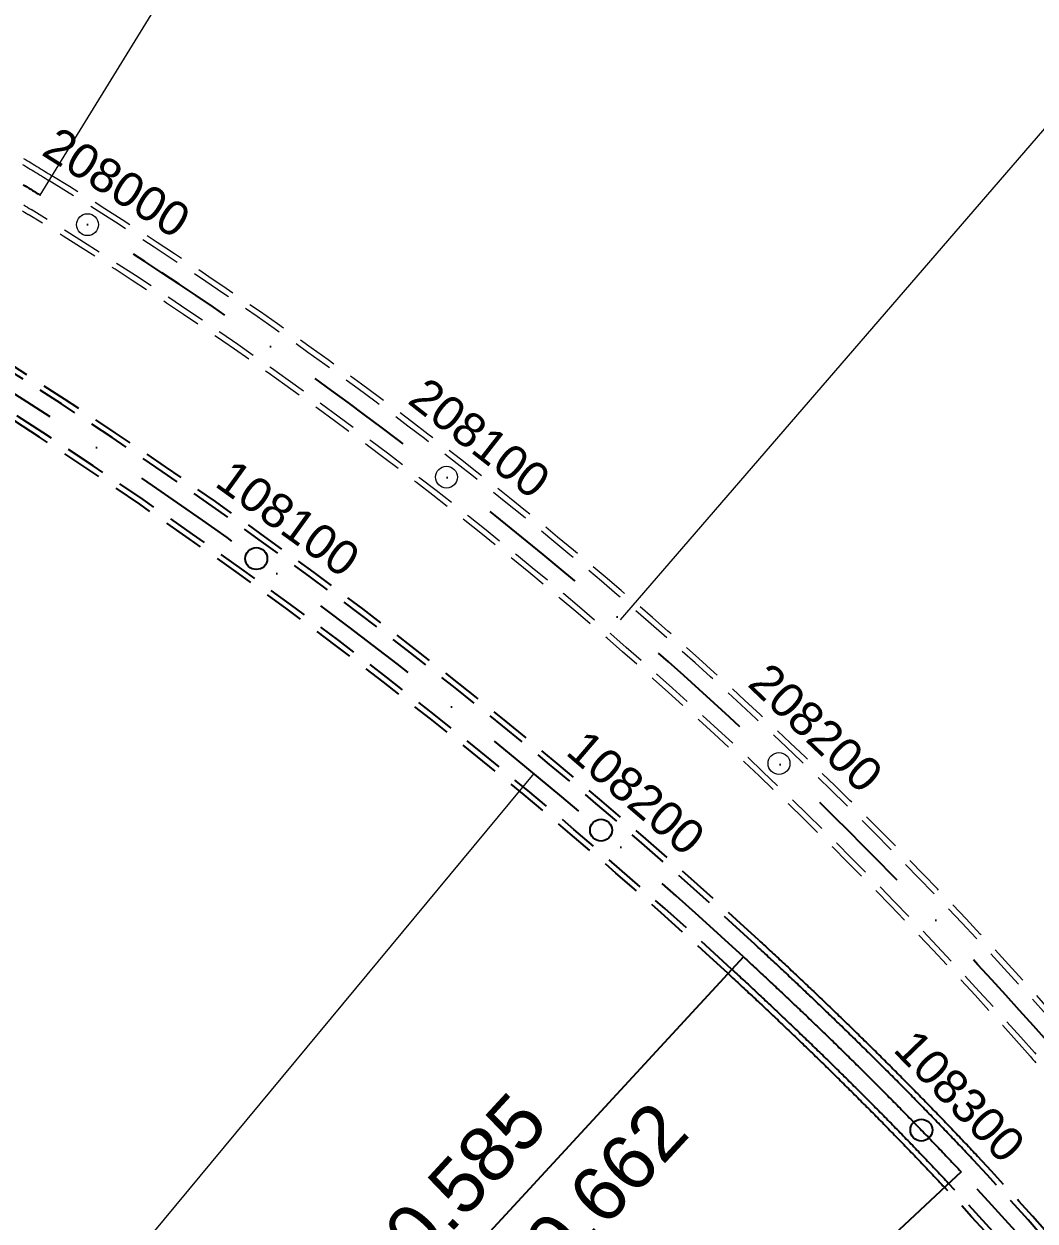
# Model space of a CAD drawing. Extents: x 2610184 to 2620710, y 1263771 to 1270672.
# Drawn here: x 2614257.9 to 2614488.1, y 1267090.3 to 1267363.1 of the extents above; entities that cross this region are included whole.
import ezdxf

# ---------------------------------------------------------------- set-up
doc = ezdxf.new("R2010")
doc.units = 0
doc.header["$LTSCALE"] = 5
doc.linetypes.add('DASHDOT', pattern=[10, 5, -2.5, 0, -2.5])
doc.linetypes.add('DASHEDX2', pattern=[3.75, 2.5, -1.25])
doc.layers.get('0').update_dxf_attribs({"color": 1, "linetype": 'CONTINUOUS'})
for name, color, linetype in [('Grundriss_16', 7, 'CONTINUOUS'), ('Grundriss_26', 7, 'CONTINUOUS'), ('QP_reel_16', 7, 'CONTINUOUS'), ('QP_reel_26', 7, 'CONTINUOUS'), ('TunnelachseOst', 3, 'CONTINUOUS'), ('TunnelacsheWest', 3, 'CONTINUOUS')]:
    doc.layers.add(name, color=color, linetype=linetype)
doc.styles.add('ARIAL', font='arial.ttf')

# ---------------------------------------------------------------- blocks, each defined once
blk = doc.blocks.new('CDWK_PTTYP10')
at = {"color": 0, "lineweight": -2}
blk.add_circle((0, 0), 0.5, dxfattribs=at)

msp = doc.modelspace()

# ---------------------------------------------------------------- linework, layer by layer
at = {"layer": 'Grundriss_16', "color": 30, "linetype": 'Continuous', "lineweight": -3}
for p, q in [((2614421.74, 1267150.51), (2614267.29, 1266983.16)), ((2614471.29, 1267101.56), (2614305.02, 1266945.94))]:
    msp.add_line(p, q, dxfattribs=at)
at = {"layer": 'Grundriss_16', "color": 1, "linetype": 'DASHEDX2', "lineweight": -3, "ltscale": 0.75}
for points in [[(2614688.28, 1266574.64, 0.186119), (2614474.12, 1267104.21), (2614473.77, 1267104.57), (2614473.43, 1267104.94), (2614473.08, 1267105.31), (2614472.74, 1267105.68), (2614472.39, 1267106.04), (2614472.05, 1267106.41), (2614471.7, 1267106.78), (2614471.36, 1267107.14), (2614471.01, 1267107.51), (2614470.66, 1267107.87), (2614470.32, 1267108.24), (2614469.97, 1267108.6), (2614469.62, 1267108.97), (2614469.28, 1267109.33), (2614468.93, 1267109.7), (2614468.58, 1267110.06), (2614468.23, 1267110.43), (2614467.89, 1267110.79), (2614467.54, 1267111.15), (2614467.19, 1267111.52), (2614466.84, 1267111.88), (2614466.49, 1267112.24), (2614466.14, 1267112.61), (2614465.79, 1267112.97), (2614465.44, 1267113.33), (2614465.09, 1267113.69), (2614464.74, 1267114.05), (2614464.39, 1267114.42), (2614464.04, 1267114.78), (2614463.69, 1267115.14), (2614463.34, 1267115.5), (2614462.99, 1267115.86), (2614462.64, 1267116.22), (2614462.29, 1267116.58), (2614461.94, 1267116.94), (2614461.58, 1267117.3), (2614461.23, 1267117.66), (2614460.88, 1267118.02), (2614460.53, 1267118.38), (2614460.17, 1267118.74), (2614459.82, 1267119.1), (2614459.47, 1267119.46), (2614459.12, 1267119.82), (2614458.76, 1267120.18), (2614458.41, 1267120.53), (2614458.05, 1267120.89), (2614457.7, 1267121.25), (2614457.35, 1267121.61), (2614456.99, 1267121.96), (2614456.64, 1267122.32), (2614456.28, 1267122.68), (2614455.93, 1267123.04), (2614455.57, 1267123.39), (2614455.22, 1267123.75), (2614454.86, 1267124.1), (2614454.51, 1267124.46), (2614454.15, 1267124.82), (2614453.79, 1267125.17), (2614453.44, 1267125.53), (2614453.08, 1267125.88), (2614452.72, 1267126.24), (2614452.37, 1267126.59), (2614452.01, 1267126.95), (2614451.65, 1267127.3), (2614451.29, 1267127.66), (2614450.94, 1267128.01), (2614450.58, 1267128.36), (2614450.22, 1267128.72), (2614449.86, 1267129.07), (2614449.5, 1267129.42), (2614449.15, 1267129.78), (2614448.79, 1267130.13), (2614448.43, 1267130.48), (2614448.07, 1267130.83), (2614447.71, 1267131.19), (2614447.35, 1267131.54), (2614446.99, 1267131.89), (2614446.63, 1267132.24), (2614446.27, 1267132.59), (2614445.91, 1267132.94), (2614445.55, 1267133.3), (2614445.19, 1267133.65), (2614444.83, 1267134), (2614444.47, 1267134.35), (2614444.11, 1267134.7), (2614443.75, 1267135.05), (2614443.38, 1267135.4), (2614443.02, 1267135.75), (2614442.66, 1267136.1), (2614442.3, 1267136.45), (2614441.94, 1267136.8), (2614441.58, 1267137.15), (2614441.21, 1267137.5), (2614440.85, 1267137.84), (2614440.49, 1267138.19), (2614440.12, 1267138.54), (2614439.76, 1267138.89), (2614439.4, 1267139.24), (2614439.04, 1267139.58), (2614438.67, 1267139.93), (2614438.31, 1267140.28), (2614437.94, 1267140.63), (2614437.58, 1267140.97), (2614437.22, 1267141.32), (2614436.85, 1267141.67), (2614436.49, 1267142.01), (2614436.12, 1267142.36), (2614435.76, 1267142.71), (2614435.39, 1267143.05), (2614435.03, 1267143.4), (2614434.66, 1267143.75), (2614434.3, 1267144.09), (2614433.93, 1267144.44), (2614433.57, 1267144.78), (2614433.2, 1267145.13), (2614432.83, 1267145.47), (2614432.47, 1267145.82), (2614432.1, 1267146.16), (2614431.73, 1267146.5), (2614431.37, 1267146.85), (2614431, 1267147.19), (2614430.63, 1267147.54), (2614430.27, 1267147.88), (2614429.9, 1267148.22), (2614429.53, 1267148.57), (2614429.16, 1267148.91), (2614428.8, 1267149.25), (2614428.43, 1267149.6), (2614428.06, 1267149.94), (2614427.69, 1267150.28), (2614427.32, 1267150.62), (2614426.96, 1267150.97), (2614426.59, 1267151.31), (2614426.22, 1267151.65), (2614425.85, 1267151.99), (2614425.48, 1267152.33), (2614425.11, 1267152.67), (2614424.74, 1267153.02), (2614424.37, 1267153.36, 0.045988), (2614248.91, 1267287.7)], [(2614249.6, 1267288.8, -0.045988), (2614425.25, 1267154.31), (2614425.62, 1267153.97), (2614425.99, 1267153.63), (2614426.36, 1267153.29), (2614426.73, 1267152.95), (2614427.1, 1267152.6), (2614427.47, 1267152.26), (2614427.84, 1267151.92), (2614428.21, 1267151.58), (2614428.58, 1267151.23), (2614428.95, 1267150.89), (2614429.32, 1267150.55), (2614429.68, 1267150.2), (2614430.05, 1267149.86), (2614430.42, 1267149.52), (2614430.79, 1267149.17), (2614431.15, 1267148.83), (2614431.52, 1267148.49), (2614431.89, 1267148.14), (2614432.26, 1267147.8), (2614432.62, 1267147.45), (2614432.99, 1267147.11), (2614433.36, 1267146.76), (2614433.72, 1267146.42), (2614434.09, 1267146.07), (2614434.46, 1267145.73), (2614434.82, 1267145.38), (2614435.19, 1267145.04), (2614435.56, 1267144.69), (2614435.92, 1267144.34), (2614436.29, 1267144), (2614436.65, 1267143.65), (2614437.02, 1267143.3), (2614437.38, 1267142.96), (2614437.75, 1267142.61), (2614438.11, 1267142.26), (2614438.48, 1267141.92), (2614438.84, 1267141.57), (2614439.21, 1267141.22), (2614439.57, 1267140.87), (2614439.93, 1267140.52), (2614440.3, 1267140.18), (2614440.66, 1267139.83), (2614441.02, 1267139.48), (2614441.39, 1267139.13), (2614441.75, 1267138.78), (2614442.11, 1267138.43), (2614442.48, 1267138.08), (2614442.84, 1267137.73), (2614443.2, 1267137.38), (2614443.56, 1267137.03), (2614443.93, 1267136.68), (2614444.29, 1267136.33), (2614444.65, 1267135.98), (2614445.01, 1267135.63), (2614445.37, 1267135.28), (2614445.74, 1267134.93), (2614446.1, 1267134.58), (2614446.46, 1267134.23), (2614446.82, 1267133.88), (2614447.18, 1267133.52), (2614447.54, 1267133.17), (2614447.9, 1267132.82), (2614448.26, 1267132.47), (2614448.62, 1267132.11), (2614448.98, 1267131.76), (2614449.34, 1267131.41), (2614449.7, 1267131.06), (2614450.06, 1267130.7), (2614450.42, 1267130.35), (2614450.78, 1267130), (2614451.13, 1267129.64), (2614451.49, 1267129.29), (2614451.85, 1267128.93), (2614452.21, 1267128.58), (2614452.57, 1267128.22), (2614452.93, 1267127.87), (2614453.28, 1267127.51), (2614453.64, 1267127.16), (2614454, 1267126.8), (2614454.35, 1267126.45), (2614454.71, 1267126.09), (2614455.07, 1267125.74), (2614455.42, 1267125.38), (2614455.78, 1267125.02), (2614456.14, 1267124.67), (2614456.49, 1267124.31), (2614456.85, 1267123.95), (2614457.2, 1267123.6), (2614457.56, 1267123.24), (2614457.91, 1267122.88), (2614458.27, 1267122.52), (2614458.62, 1267122.16), (2614458.98, 1267121.81), (2614459.33, 1267121.45), (2614459.69, 1267121.09), (2614460.04, 1267120.73), (2614460.4, 1267120.37), (2614460.75, 1267120.01), (2614461.1, 1267119.65), (2614461.46, 1267119.29), (2614461.81, 1267118.93), (2614462.16, 1267118.57), (2614462.51, 1267118.21), (2614462.87, 1267117.85), (2614463.22, 1267117.49), (2614463.57, 1267117.13), (2614463.92, 1267116.77), (2614464.27, 1267116.41), (2614464.62, 1267116.04), (2614464.98, 1267115.68), (2614465.33, 1267115.32), (2614465.68, 1267114.96), (2614466.03, 1267114.6), (2614466.38, 1267114.23), (2614466.73, 1267113.87), (2614467.08, 1267113.51), (2614467.43, 1267113.14), (2614467.78, 1267112.78), (2614468.13, 1267112.42), (2614468.48, 1267112.05), (2614468.82, 1267111.69), (2614469.17, 1267111.32), (2614469.52, 1267110.96), (2614469.87, 1267110.59), (2614470.22, 1267110.23), (2614470.57, 1267109.86), (2614470.91, 1267109.5), (2614471.26, 1267109.13), (2614471.61, 1267108.77), (2614471.95, 1267108.4), (2614472.3, 1267108.03), (2614472.65, 1267107.67), (2614472.99, 1267107.3), (2614473.34, 1267106.93), (2614473.69, 1267106.57), (2614474.03, 1267106.2), (2614474.38, 1267105.83), (2614474.72, 1267105.46), (2614475.07, 1267105.09, -0.186119), (2614689.58, 1266574.66)], [(2614244.09, 1267280.04, -0.045988), (2614418.24, 1267146.71), (2614418.6, 1267146.37), (2614418.97, 1267146.03), (2614419.33, 1267145.69), (2614419.7, 1267145.35), (2614420.07, 1267145.01), (2614420.43, 1267144.67), (2614420.8, 1267144.33), (2614421.16, 1267143.99), (2614421.53, 1267143.65), (2614421.89, 1267143.31), (2614422.26, 1267142.97), (2614422.62, 1267142.63), (2614422.99, 1267142.29), (2614423.35, 1267141.95), (2614423.72, 1267141.61), (2614424.08, 1267141.27), (2614424.45, 1267140.93), (2614424.81, 1267140.59), (2614425.18, 1267140.25), (2614425.54, 1267139.91), (2614425.9, 1267139.57), (2614426.27, 1267139.22), (2614426.63, 1267138.88), (2614426.99, 1267138.54), (2614427.36, 1267138.2), (2614427.72, 1267137.86), (2614428.08, 1267137.51), (2614428.44, 1267137.17), (2614428.81, 1267136.83), (2614429.17, 1267136.48), (2614429.53, 1267136.14), (2614429.89, 1267135.8), (2614430.25, 1267135.45), (2614430.61, 1267135.11), (2614430.98, 1267134.77), (2614431.34, 1267134.42), (2614431.7, 1267134.08), (2614432.06, 1267133.73), (2614432.42, 1267133.39), (2614432.78, 1267133.05), (2614433.14, 1267132.7), (2614433.5, 1267132.36), (2614433.86, 1267132.01), (2614434.22, 1267131.67), (2614434.58, 1267131.32), (2614434.94, 1267130.97), (2614435.3, 1267130.63), (2614435.66, 1267130.28), (2614436.01, 1267129.94), (2614436.37, 1267129.59), (2614436.73, 1267129.24), (2614437.09, 1267128.9), (2614437.45, 1267128.55), (2614437.81, 1267128.2), (2614438.16, 1267127.86), (2614438.52, 1267127.51), (2614438.88, 1267127.16), (2614439.24, 1267126.81), (2614439.59, 1267126.46), (2614439.95, 1267126.12), (2614440.31, 1267125.77), (2614440.66, 1267125.42), (2614441.02, 1267125.07), (2614441.38, 1267124.72), (2614441.73, 1267124.37), (2614442.09, 1267124.02), (2614442.44, 1267123.68), (2614442.8, 1267123.33), (2614443.15, 1267122.98), (2614443.51, 1267122.63), (2614443.86, 1267122.28), (2614444.22, 1267121.93), (2614444.57, 1267121.58), (2614444.93, 1267121.22), (2614445.28, 1267120.87), (2614445.63, 1267120.52), (2614445.99, 1267120.17), (2614446.34, 1267119.82), (2614446.7, 1267119.47), (2614447.05, 1267119.12), (2614447.4, 1267118.77), (2614447.75, 1267118.41), (2614448.11, 1267118.06), (2614448.46, 1267117.71), (2614448.81, 1267117.36), (2614449.16, 1267117), (2614449.51, 1267116.65), (2614449.87, 1267116.3), (2614450.22, 1267115.94), (2614450.57, 1267115.59), (2614450.92, 1267115.24), (2614451.27, 1267114.88), (2614451.62, 1267114.53), (2614451.97, 1267114.17), (2614452.32, 1267113.82), (2614452.67, 1267113.46), (2614453.02, 1267113.11), (2614453.37, 1267112.75), (2614453.72, 1267112.4), (2614454.07, 1267112.04), (2614454.42, 1267111.69), (2614454.76, 1267111.33), (2614455.11, 1267110.98), (2614455.46, 1267110.62), (2614455.81, 1267110.26), (2614456.16, 1267109.91), (2614456.5, 1267109.55), (2614456.85, 1267109.19), (2614457.2, 1267108.83), (2614457.55, 1267108.48), (2614457.89, 1267108.12), (2614458.24, 1267107.76), (2614458.59, 1267107.4), (2614458.93, 1267107.05), (2614459.28, 1267106.69), (2614459.62, 1267106.33), (2614459.97, 1267105.97), (2614460.31, 1267105.61), (2614460.66, 1267105.25), (2614461, 1267104.89), (2614461.35, 1267104.53), (2614461.69, 1267104.17), (2614462.04, 1267103.81), (2614462.38, 1267103.45), (2614462.72, 1267103.09), (2614463.07, 1267102.73), (2614463.41, 1267102.37), (2614463.75, 1267102.01), (2614464.1, 1267101.65), (2614464.44, 1267101.29), (2614464.78, 1267100.92), (2614465.12, 1267100.56), (2614465.46, 1267100.2), (2614465.81, 1267099.84), (2614466.15, 1267099.47), (2614466.49, 1267099.11), (2614466.83, 1267098.75), (2614467.17, 1267098.39), (2614467.51, 1267098.02, -0.186119), (2614679.23, 1266574.49)], [(2614244.78, 1267281.14, -0.045988), (2614419.12, 1267147.66), (2614419.48, 1267147.32), (2614419.85, 1267146.98), (2614420.22, 1267146.64), (2614420.58, 1267146.31), (2614420.95, 1267145.97), (2614421.32, 1267145.63), (2614421.68, 1267145.29), (2614422.05, 1267144.95), (2614422.41, 1267144.61), (2614422.78, 1267144.27), (2614423.15, 1267143.93), (2614423.51, 1267143.59), (2614423.88, 1267143.24), (2614424.24, 1267142.9), (2614424.61, 1267142.56), (2614424.97, 1267142.22), (2614425.34, 1267141.88), (2614425.7, 1267141.54), (2614426.06, 1267141.2), (2614426.43, 1267140.86), (2614426.79, 1267140.51), (2614427.16, 1267140.17), (2614427.52, 1267139.83), (2614427.88, 1267139.49), (2614428.25, 1267139.14), (2614428.61, 1267138.8), (2614428.97, 1267138.46), (2614429.34, 1267138.12), (2614429.7, 1267137.77), (2614430.06, 1267137.43), (2614430.42, 1267137.08), (2614430.79, 1267136.74), (2614431.15, 1267136.4), (2614431.51, 1267136.05), (2614431.87, 1267135.71), (2614432.23, 1267135.36), (2614432.59, 1267135.02), (2614432.96, 1267134.68), (2614433.32, 1267134.33), (2614433.68, 1267133.99), (2614434.04, 1267133.64), (2614434.4, 1267133.29), (2614434.76, 1267132.95), (2614435.12, 1267132.6), (2614435.48, 1267132.26), (2614435.84, 1267131.91), (2614436.2, 1267131.56), (2614436.56, 1267131.22), (2614436.92, 1267130.87), (2614437.28, 1267130.52), (2614437.64, 1267130.18), (2614437.99, 1267129.83), (2614438.35, 1267129.48), (2614438.71, 1267129.14), (2614439.07, 1267128.79), (2614439.43, 1267128.44), (2614439.79, 1267128.09), (2614440.14, 1267127.74), (2614440.5, 1267127.4), (2614440.86, 1267127.05), (2614441.22, 1267126.7), (2614441.57, 1267126.35), (2614441.93, 1267126), (2614442.29, 1267125.65), (2614442.64, 1267125.3), (2614443, 1267124.95), (2614443.35, 1267124.6), (2614443.71, 1267124.25), (2614444.07, 1267123.9), (2614444.42, 1267123.55), (2614444.78, 1267123.2), (2614445.13, 1267122.85), (2614445.49, 1267122.5), (2614445.84, 1267122.15), (2614446.2, 1267121.8), (2614446.55, 1267121.45), (2614446.9, 1267121.09), (2614447.26, 1267120.74), (2614447.61, 1267120.39), (2614447.97, 1267120.04), (2614448.32, 1267119.69), (2614448.67, 1267119.33), (2614449.03, 1267118.98), (2614449.38, 1267118.63), (2614449.73, 1267118.27), (2614450.08, 1267117.92), (2614450.44, 1267117.57), (2614450.79, 1267117.21), (2614451.14, 1267116.86), (2614451.49, 1267116.51), (2614451.84, 1267116.15), (2614452.19, 1267115.8), (2614452.54, 1267115.44), (2614452.9, 1267115.09), (2614453.25, 1267114.73), (2614453.6, 1267114.38), (2614453.95, 1267114.02), (2614454.3, 1267113.67), (2614454.65, 1267113.31), (2614455, 1267112.95), (2614455.34, 1267112.6), (2614455.69, 1267112.24), (2614456.04, 1267111.88), (2614456.39, 1267111.53), (2614456.74, 1267111.17), (2614457.09, 1267110.81), (2614457.44, 1267110.46), (2614457.78, 1267110.1), (2614458.13, 1267109.74), (2614458.48, 1267109.38), (2614458.83, 1267109.02), (2614459.17, 1267108.67), (2614459.52, 1267108.31), (2614459.87, 1267107.95), (2614460.21, 1267107.59), (2614460.56, 1267107.23), (2614460.91, 1267106.87), (2614461.25, 1267106.51), (2614461.6, 1267106.15), (2614461.94, 1267105.79), (2614462.29, 1267105.43), (2614462.63, 1267105.07), (2614462.98, 1267104.71), (2614463.32, 1267104.35), (2614463.66, 1267103.99), (2614464.01, 1267103.63), (2614464.35, 1267103.26), (2614464.7, 1267102.9), (2614465.04, 1267102.54), (2614465.38, 1267102.18), (2614465.72, 1267101.82), (2614466.07, 1267101.45), (2614466.41, 1267101.09), (2614466.75, 1267100.73), (2614467.09, 1267100.37), (2614467.43, 1267100), (2614467.78, 1267099.64), (2614468.12, 1267099.27), (2614468.46, 1267098.91, -0.186119), (2614680.53, 1266574.51)]]:
    msp.add_lwpolyline(points, format="xyb", dxfattribs=at)
at = {"layer": 'Grundriss_26', "color": 30, "linetype": 'Continuous', "lineweight": 18}
msp.add_line((2614261.53, 1267324.1), (2614380.88, 1267518.05), dxfattribs=at)
at = {"layer": 'Grundriss_26', "color": 1, "linetype": 'DASHEDX2', "lineweight": 18, "ltscale": 0.75}
for points in [[(2614257.79, 1267332.44), (2614258.23, 1267332.18), (2614258.66, 1267331.92), (2614259.09, 1267331.66), (2614259.52, 1267331.4), (2614259.95, 1267331.14), (2614260.38, 1267330.88), (2614260.81, 1267330.61), (2614261.24, 1267330.35), (2614261.67, 1267330.09), (2614262.1, 1267329.83), (2614262.53, 1267329.56), (2614262.96, 1267329.3), (2614263.39, 1267329.04), (2614263.81, 1267328.77), (2614264.24, 1267328.51, -0.073839), (2614494.77, 1267134.73)], [(2614257.55, 1267331.07), (2614257.98, 1267330.81), (2614258.41, 1267330.55), (2614258.84, 1267330.29), (2614259.27, 1267330.03), (2614259.7, 1267329.76), (2614260.13, 1267329.5), (2614260.56, 1267329.24), (2614260.99, 1267328.98), (2614261.42, 1267328.72), (2614261.85, 1267328.45), (2614262.28, 1267328.19), (2614262.7, 1267327.93), (2614263.13, 1267327.66), (2614263.56, 1267327.4, -0.073839), (2614493.79, 1267133.86)], [(2614257.8, 1267321.85), (2614258.22, 1267321.58), (2614258.65, 1267321.32), (2614259.08, 1267321.06), (2614259.5, 1267320.8, -0.073839), (2614487.99, 1267128.73), (2614488.32, 1267128.35)], [(2614257.54, 1267320.48), (2614257.97, 1267320.22), (2614258.39, 1267319.95), (2614258.82, 1267319.69, -0.073839), (2614487.01, 1267127.87), (2614487.35, 1267127.49), (2614487.68, 1267127.12), (2614488.01, 1267126.74), (2614488.34, 1267126.37)]]:
    msp.add_lwpolyline(points, format="xyb", dxfattribs=at)
at = {"layer": 'QP_reel_16', "color": 1, "linetype": 'Continuous', "lineweight": 18}
msp.add_polyline3d([(2614374.02, 1267192.27, 0), (2614080.34, 1266838.25, 2.5), (2613959.43, 1266938.55, 0), (2613871.64, 1266832.72, 0)], dxfattribs=at)
at = {"layer": 'QP_reel_26', "color": 1, "linetype": 'Continuous', "lineweight": 18}
msp.add_line((2614393.7, 1267227.33), (2614614.59, 1267483.08), dxfattribs=at)
at = {"layer": 'TunnelachseOst', "linetype": 'DASHDOT', "lineweight": 25}
msp.add_lwpolyline([(2614257.68, 1267326.46), (2614258.11, 1267326.19), (2614258.54, 1267325.93), (2614258.97, 1267325.67), (2614259.4, 1267325.41), (2614259.82, 1267325.15), (2614260.25, 1267324.89), (2614260.68, 1267324.63), (2614261.1, 1267324.36), (2614261.53, 1267324.1, -0.073839), (2614490.89, 1267131.3)], format="xyb", dxfattribs=at)
at = {"layer": 'TunnelacsheWest', "color": 3, "linetype": 'DASHDOT', "lineweight": -3}
msp.add_lwpolyline([(2614246.85, 1267284.42, -0.045988), (2614421.75, 1267150.51), (2614422.11, 1267150.17), (2614422.48, 1267149.83), (2614422.85, 1267149.49), (2614423.22, 1267149.15), (2614423.58, 1267148.81), (2614423.95, 1267148.47), (2614424.32, 1267148.13), (2614424.69, 1267147.79), (2614425.05, 1267147.44), (2614425.42, 1267147.1), (2614425.79, 1267146.76), (2614426.15, 1267146.42), (2614426.52, 1267146.08), (2614426.89, 1267145.74), (2614427.25, 1267145.39), (2614427.62, 1267145.05), (2614427.98, 1267144.71), (2614428.35, 1267144.37), (2614428.72, 1267144.02), (2614429.08, 1267143.68), (2614429.45, 1267143.34), (2614429.81, 1267142.99), (2614430.18, 1267142.65), (2614430.54, 1267142.31), (2614430.91, 1267141.96), (2614431.27, 1267141.62), (2614431.63, 1267141.27), (2614432, 1267140.93), (2614432.36, 1267140.59), (2614432.73, 1267140.24), (2614433.09, 1267139.9), (2614433.45, 1267139.55), (2614433.82, 1267139.21), (2614434.18, 1267138.86), (2614434.54, 1267138.52), (2614434.91, 1267138.17), (2614435.27, 1267137.82), (2614435.63, 1267137.48), (2614435.99, 1267137.13), (2614436.36, 1267136.78), (2614436.72, 1267136.44), (2614437.08, 1267136.09), (2614437.44, 1267135.74), (2614437.8, 1267135.4), (2614438.16, 1267135.05), (2614438.53, 1267134.7), (2614438.89, 1267134.36), (2614439.25, 1267134.01), (2614439.61, 1267133.66), (2614439.97, 1267133.31), (2614440.33, 1267132.96), (2614440.69, 1267132.61), (2614441.05, 1267132.27), (2614441.41, 1267131.92), (2614441.77, 1267131.57), (2614442.13, 1267131.22), (2614442.49, 1267130.87), (2614442.85, 1267130.52), (2614443.21, 1267130.17), (2614443.56, 1267129.82), (2614443.92, 1267129.47), (2614444.28, 1267129.12), (2614444.64, 1267128.77), (2614445, 1267128.42), (2614445.36, 1267128.07), (2614445.71, 1267127.72), (2614446.07, 1267127.37), (2614446.43, 1267127.01), (2614446.79, 1267126.66), (2614447.14, 1267126.31), (2614447.5, 1267125.96), (2614447.86, 1267125.61), (2614448.21, 1267125.25), (2614448.57, 1267124.9), (2614448.92, 1267124.55), (2614449.28, 1267124.2), (2614449.64, 1267123.84), (2614449.99, 1267123.49), (2614450.35, 1267123.14), (2614450.7, 1267122.78), (2614451.06, 1267122.43), (2614451.41, 1267122.07), (2614451.77, 1267121.72), (2614452.12, 1267121.37), (2614452.47, 1267121.01), (2614452.83, 1267120.66), (2614453.18, 1267120.3), (2614453.54, 1267119.95), (2614453.89, 1267119.59), (2614454.24, 1267119.23), (2614454.59, 1267118.88), (2614454.95, 1267118.52), (2614455.3, 1267118.17), (2614455.65, 1267117.81), (2614456, 1267117.45), (2614456.36, 1267117.1), (2614456.71, 1267116.74), (2614457.06, 1267116.38), (2614457.41, 1267116.03), (2614457.76, 1267115.67), (2614458.11, 1267115.31), (2614458.46, 1267114.95), (2614458.81, 1267114.59), (2614459.16, 1267114.23), (2614459.51, 1267113.88), (2614459.86, 1267113.52), (2614460.21, 1267113.16), (2614460.56, 1267112.8), (2614460.91, 1267112.44), (2614461.26, 1267112.08), (2614461.61, 1267111.72), (2614461.96, 1267111.36), (2614462.31, 1267111), (2614462.65, 1267110.64), (2614463, 1267110.28), (2614463.35, 1267109.92), (2614463.7, 1267109.56), (2614464.05, 1267109.2), (2614464.39, 1267108.83), (2614464.74, 1267108.47), (2614465.09, 1267108.11), (2614465.43, 1267107.75), (2614465.78, 1267107.39), (2614466.12, 1267107.02), (2614466.47, 1267106.66), (2614466.82, 1267106.3), (2614467.16, 1267105.93), (2614467.51, 1267105.57), (2614467.85, 1267105.21), (2614468.2, 1267104.84), (2614468.54, 1267104.48), (2614468.88, 1267104.11), (2614469.23, 1267103.75), (2614469.57, 1267103.39), (2614469.92, 1267103.02), (2614470.26, 1267102.66), (2614470.6, 1267102.29), (2614470.94, 1267101.92), (2614471.29, 1267101.56, -0.186119), (2614684.41, 1266574.58)], format="xyb", dxfattribs=at)

# ---------------------------------------------------------------- block references
at = {"layer": 'Grundriss_16', "color": 1, "lineweight": -3, "xscale": 5, "yscale": 5}
for p in [(2614310.78, 1267241.27), (2614389.3, 1267179.39), (2614462.26, 1267111.05)]:
    msp.add_blockref('CDWK_PTTYP10', p, dxfattribs=at)
at = {"layer": 'Grundriss_26', "color": 1, "lineweight": 18, "xscale": 5, "yscale": 5}
for p in [(2614272.34, 1267317.35), (2614354.1, 1267259.83), (2614429.83, 1267194.59)]:
    msp.add_blockref('CDWK_PTTYP10', p, dxfattribs=at)

# ---------------------------------------------------------------- texts
at = {"layer": 'Grundriss_16', "color": 1, "lineweight": -3, "style": 'ARIAL'}
for s, rotation, p in [('108100', 324.1434, (2614301.01, 1267257.97)), ('108200', 319.3688, (2614380.95, 1267196.85)), ('108300', 314.0374, (2614455.57, 1267129.21))]:
    msp.add_text(s, height=7.812, rotation=rotation, dxfattribs=at).set_placement(p)
at = {"layer": 'Grundriss_16', "color": 30, "lineweight": -3, "style": 'ARIAL'}
for s, p in [('R=1200 L=220.585', (2614276.38, 1267002.23)), ('A=401.338 L=69.662', (2614299.26, 1266990.15))]:
    msp.add_text(s, height=12.5, rotation=47.2948, dxfattribs=at).set_placement(p)
at = {"layer": 'Grundriss_26', "color": 1, "lineweight": 18, "style": 'ARIAL'}
for s, rotation, p in [('208000', 327.679, (2614261.56, 1267333.42)), ('208100', 322.0618, (2614344.93, 1267276.88)), ('208200', 316.4445, (2614422.38, 1267212.45))]:
    msp.add_text(s, height=7.812, rotation=rotation, dxfattribs=at).set_placement(p)

doc.saveas('drawing.dxf')
